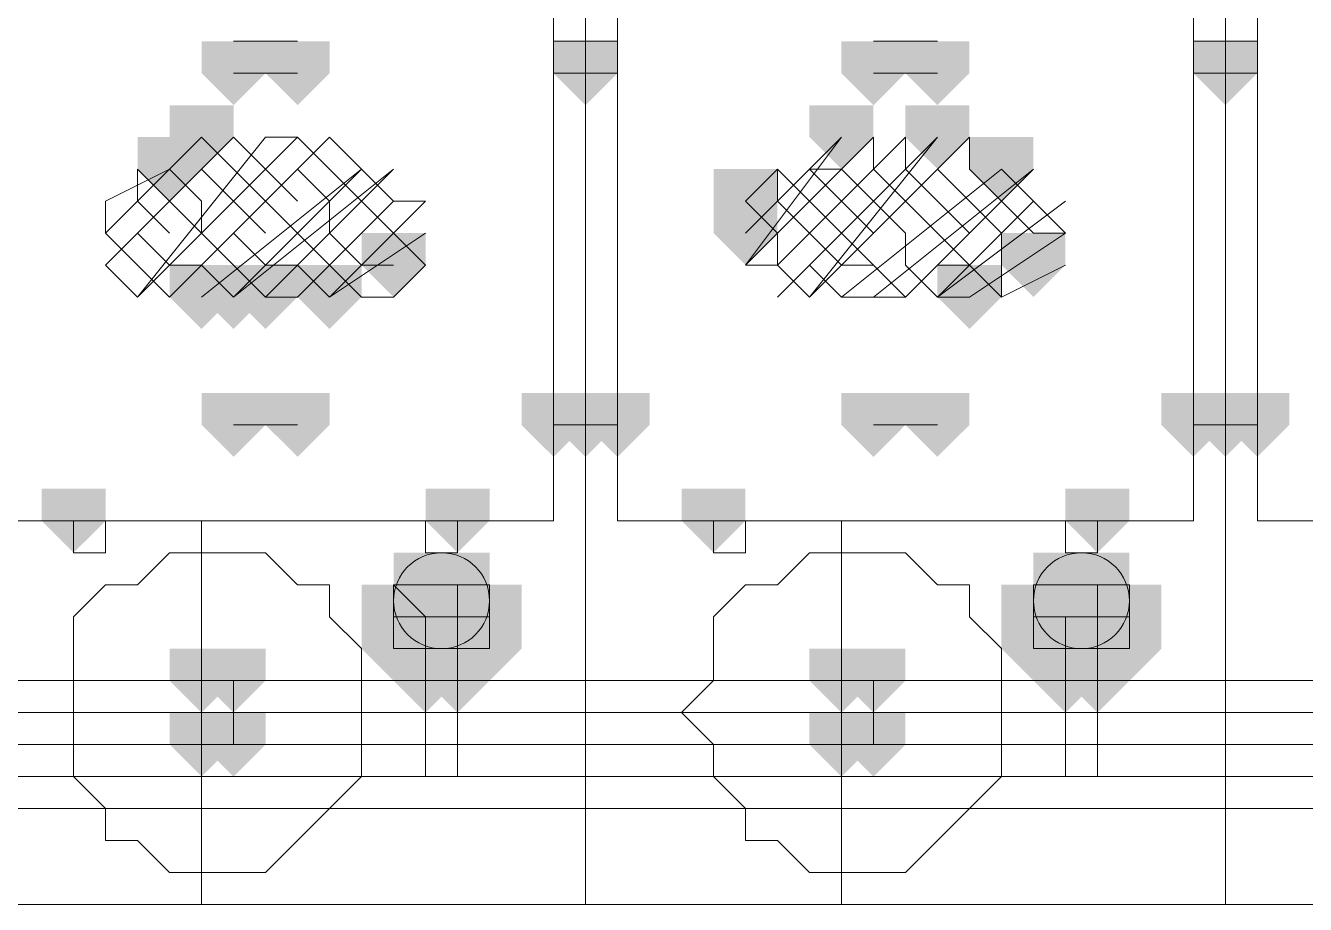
# Model space of a CAD drawing. Header units: millimetres. Extents: x 2315 to 4619, y 1334 to 1897.
# Drawn here: x 3803.623 to 3806.066, y 1525.449 to 1527.128 of the extents above; entities that cross this region are included whole.
import ezdxf

# ---------------------------------------------------------------- set-up
doc = ezdxf.new("R2010")
doc.units = ezdxf.units.MM
for name, color, linetype in [('PDF_3中心线层', 1, 'Continuous'), ('PDF_4虚线层', 2, 'Continuous'), ('PDF_5剖面线层', 2, 'Continuous'), ('PDF_剖面线层', 4, 'Continuous'), ('PDF_细实线层', 7, 'Continuous')]:
    doc.layers.add(name, color=color, linetype=linetype)

msp = doc.modelspace()

# ---------------------------------------------------------------- hatches: boundary and pattern name
at = {"layer": 'PDF_3中心线层', "transparency": 33554559}
for points in [[(3804.6916, 1527.0979), (3804.6306, 1527.0979), (3804.6306, 1527.0368), (3804.6916, 1526.9757), (3804.7527, 1527.0368), (3804.7527, 1527.0979)], [(3804.6916, 1527.0979), (3804.6306, 1527.0979), (3804.6306, 1527.0368), (3804.6916, 1526.9757), (3804.7527, 1527.0368), (3804.7527, 1527.0979)], [(3805.9133, 1527.0979), (3805.8522, 1527.0979), (3805.8522, 1527.0368), (3805.9133, 1526.9757), (3805.9743, 1527.0368), (3805.9743, 1527.0979)], [(3805.9133, 1527.0979), (3805.8522, 1527.0979), (3805.8522, 1527.0368), (3805.9133, 1526.9757), (3805.9743, 1527.0368), (3805.9743, 1527.0979)], [(3804.6916, 1526.426), (3804.6306, 1526.426), (3804.6306, 1526.3649), (3804.6916, 1526.3038), (3804.7527, 1526.3649), (3804.7527, 1526.426)], [(3804.6916, 1526.426), (3804.6306, 1526.426), (3804.6306, 1526.3649), (3804.6916, 1526.3038), (3804.7527, 1526.3649), (3804.7527, 1526.426)], [(3804.6916, 1526.426), (3804.6306, 1526.426), (3804.6306, 1526.3649), (3804.6916, 1526.3038), (3804.7527, 1526.3649), (3804.7527, 1526.426)], [(3804.6916, 1526.426), (3804.6306, 1526.426), (3804.6306, 1526.3649), (3804.6916, 1526.3038), (3804.7527, 1526.3649), (3804.7527, 1526.426)], [(3805.9133, 1526.426), (3805.8522, 1526.426), (3805.8522, 1526.3649), (3805.9133, 1526.3038), (3805.9743, 1526.3649), (3805.9743, 1526.426)], [(3805.9133, 1526.426), (3805.8522, 1526.426), (3805.8522, 1526.3649), (3805.9133, 1526.3038), (3805.9743, 1526.3649), (3805.9743, 1526.426)], [(3805.9133, 1526.426), (3805.8522, 1526.426), (3805.8522, 1526.3649), (3805.9133, 1526.3038), (3805.9743, 1526.3649), (3805.9743, 1526.426)], [(3805.9133, 1526.426), (3805.8522, 1526.426), (3805.8522, 1526.3649), (3805.9133, 1526.3038), (3805.9743, 1526.3649), (3805.9743, 1526.426)], [(3803.7143, 1526.2428), (3803.6533, 1526.2428), (3803.6533, 1526.1817), (3803.7143, 1526.1206), (3803.7754, 1526.1817), (3803.7754, 1526.2428)], [(3803.7143, 1526.2428), (3803.6533, 1526.2428), (3803.6533, 1526.1817), (3803.7143, 1526.1206), (3803.7754, 1526.1817), (3803.7754, 1526.2428)], [(3804.4473, 1526.2428), (3804.3862, 1526.2428), (3804.3862, 1526.1817), (3804.4473, 1526.1206), (3804.5084, 1526.1817), (3804.5084, 1526.2428)], [(3804.4473, 1526.2428), (3804.3862, 1526.2428), (3804.3862, 1526.1817), (3804.4473, 1526.1206), (3804.5084, 1526.1817), (3804.5084, 1526.2428)], [(3804.4473, 1526.2428), (3804.3862, 1526.2428), (3804.3862, 1526.1817), (3804.4473, 1526.1206), (3804.5084, 1526.1817), (3804.5084, 1526.2428)], [(3804.4473, 1526.2428), (3804.3862, 1526.2428), (3804.3862, 1526.1817), (3804.4473, 1526.1206), (3804.5084, 1526.1817), (3804.5084, 1526.2428)], [(3804.936, 1526.2428), (3804.8749, 1526.2428), (3804.8749, 1526.1817), (3804.936, 1526.1206), (3804.997, 1526.1817), (3804.997, 1526.2428)], [(3804.936, 1526.2428), (3804.8749, 1526.2428), (3804.8749, 1526.1817), (3804.936, 1526.1206), (3804.997, 1526.1817), (3804.997, 1526.2428)], [(3804.936, 1526.2428), (3804.8749, 1526.2428), (3804.8749, 1526.1817), (3804.936, 1526.1206), (3804.997, 1526.1817), (3804.997, 1526.2428)], [(3804.936, 1526.2428), (3804.8749, 1526.2428), (3804.8749, 1526.1817), (3804.936, 1526.1206), (3804.997, 1526.1817), (3804.997, 1526.2428)], [(3805.6689, 1526.2428), (3805.6079, 1526.2428), (3805.6079, 1526.1817), (3805.6689, 1526.1206), (3805.73, 1526.1817), (3805.73, 1526.2428)], [(3805.6689, 1526.2428), (3805.6079, 1526.2428), (3805.6079, 1526.1817), (3805.6689, 1526.1206), (3805.73, 1526.1817), (3805.73, 1526.2428)], [(3805.6689, 1526.2428), (3805.6079, 1526.2428), (3805.6079, 1526.1817), (3805.6689, 1526.1206), (3805.73, 1526.1817), (3805.73, 1526.2428)], [(3805.6689, 1526.2428), (3805.6079, 1526.2428), (3805.6079, 1526.1817), (3805.6689, 1526.1206), (3805.73, 1526.1817), (3805.73, 1526.2428)]]:
    msp.add_hatch(color=256, dxfattribs=at).paths.add_polyline_path(points)
at = {"layer": 'PDF_4虚线层', "transparency": 33554559}
for points in [[(3804.4473, 1526.0595), (3804.3862, 1526.0595), (3804.3862, 1525.9984), (3804.4473, 1525.9374), (3804.5084, 1525.9984), (3804.5084, 1526.0595)], [(3805.6689, 1526.0595), (3805.6079, 1526.0595), (3805.6079, 1525.9984), (3805.6689, 1525.9374), (3805.73, 1525.9984), (3805.73, 1526.0595)]]:
    msp.add_hatch(color=256, dxfattribs=at).paths.add_polyline_path(points)
at = {"layer": 'PDF_5剖面线层', "transparency": 33554559}
for points in [[(3803.9587, 1526.9757), (3803.8976, 1526.9757), (3803.8976, 1526.9147), (3803.9587, 1526.8536), (3804.0197, 1526.9147), (3804.0197, 1526.9757)], [(3805.1803, 1526.9757), (3805.1192, 1526.9757), (3805.1192, 1526.9147), (3805.1803, 1526.8536), (3805.2414, 1526.9147), (3805.2414, 1526.9757)], [(3805.3635, 1526.9757), (3805.3024, 1526.9757), (3805.3024, 1526.9147), (3805.3635, 1526.8536), (3805.4246, 1526.9147), (3805.4246, 1526.9757)], [(3803.8976, 1526.9147), (3803.8365, 1526.9147), (3803.8365, 1526.8536), (3803.8976, 1526.7925), (3803.9587, 1526.8536), (3803.9587, 1526.9147)], [(3805.4857, 1526.9147), (3805.4246, 1526.9147), (3805.4246, 1526.8536), (3805.4857, 1526.7925), (3805.5468, 1526.8536), (3805.5468, 1526.9147)], [(3804.997, 1526.8536), (3804.936, 1526.8536), (3804.936, 1526.7925), (3804.997, 1526.7314), (3805.0581, 1526.7925), (3805.0581, 1526.8536)], [(3804.997, 1526.7925), (3804.936, 1526.7925), (3804.936, 1526.7314), (3804.997, 1526.6703), (3805.0581, 1526.7314), (3805.0581, 1526.7925)], [(3804.3251, 1526.7314), (3804.2641, 1526.7314), (3804.2641, 1526.6703), (3804.3251, 1526.6092), (3804.3862, 1526.6703), (3804.3862, 1526.7314)], [(3805.5468, 1526.7314), (3805.4857, 1526.7314), (3805.4857, 1526.6703), (3805.5468, 1526.6092), (3805.6079, 1526.6703), (3805.6079, 1526.7314)], [(3803.9587, 1526.6703), (3803.8976, 1526.6703), (3803.8976, 1526.6092), (3803.9587, 1526.5482), (3804.0197, 1526.6092), (3804.0197, 1526.6703)], [(3804.0197, 1526.6703), (3803.9587, 1526.6703), (3803.9587, 1526.6092), (3804.0197, 1526.5482), (3804.0808, 1526.6092), (3804.0808, 1526.6703)], [(3804.0808, 1526.6703), (3804.0197, 1526.6703), (3804.0197, 1526.6092), (3804.0808, 1526.5482), (3804.1419, 1526.6092), (3804.1419, 1526.6703)], [(3804.203, 1526.6703), (3804.1419, 1526.6703), (3804.1419, 1526.6092), (3804.203, 1526.5482), (3804.2641, 1526.6092), (3804.2641, 1526.6703)], [(3805.4246, 1526.6703), (3805.3635, 1526.6703), (3805.3635, 1526.6092), (3805.4246, 1526.5482), (3805.4857, 1526.6092), (3805.4857, 1526.6703)]]:
    msp.add_hatch(color=256, dxfattribs=at).paths.add_polyline_path(points)
at = {"layer": 'PDF_细实线层', "transparency": 33554559}
for points in [[(3804.0197, 1527.0979), (3803.9587, 1527.0979), (3803.9587, 1527.0368), (3804.0197, 1526.9757), (3804.0808, 1527.0368), (3804.0808, 1527.0979)], [(3804.1419, 1527.0979), (3804.0808, 1527.0979), (3804.0808, 1527.0368), (3804.1419, 1526.9757), (3804.203, 1527.0368), (3804.203, 1527.0979)], [(3804.6916, 1527.0979), (3804.6306, 1527.0979), (3804.6306, 1527.0368), (3804.6916, 1526.9757), (3804.7527, 1527.0368), (3804.7527, 1527.0979)], [(3805.2414, 1527.0979), (3805.1803, 1527.0979), (3805.1803, 1527.0368), (3805.2414, 1526.9757), (3805.3024, 1527.0368), (3805.3024, 1527.0979)], [(3805.3635, 1527.0979), (3805.3024, 1527.0979), (3805.3024, 1527.0368), (3805.3635, 1526.9757), (3805.4246, 1527.0368), (3805.4246, 1527.0979)], [(3805.9133, 1527.0979), (3805.8522, 1527.0979), (3805.8522, 1527.0368), (3805.9133, 1526.9757), (3805.9743, 1527.0368), (3805.9743, 1527.0979)], [(3804.0197, 1526.426), (3803.9587, 1526.426), (3803.9587, 1526.3649), (3804.0197, 1526.3038), (3804.0808, 1526.3649), (3804.0808, 1526.426)], [(3804.1419, 1526.426), (3804.0808, 1526.426), (3804.0808, 1526.3649), (3804.1419, 1526.3038), (3804.203, 1526.3649), (3804.203, 1526.426)], [(3804.6306, 1526.426), (3804.5695, 1526.426), (3804.5695, 1526.3649), (3804.6306, 1526.3038), (3804.6916, 1526.3649), (3804.6916, 1526.426)], [(3804.6306, 1526.426), (3804.5695, 1526.426), (3804.5695, 1526.3649), (3804.6306, 1526.3038), (3804.6916, 1526.3649), (3804.6916, 1526.426)], [(3804.6916, 1526.426), (3804.6306, 1526.426), (3804.6306, 1526.3649), (3804.6916, 1526.3038), (3804.7527, 1526.3649), (3804.7527, 1526.426)], [(3804.7527, 1526.426), (3804.6916, 1526.426), (3804.6916, 1526.3649), (3804.7527, 1526.3038), (3804.8138, 1526.3649), (3804.8138, 1526.426)], [(3804.7527, 1526.426), (3804.6916, 1526.426), (3804.6916, 1526.3649), (3804.7527, 1526.3038), (3804.8138, 1526.3649), (3804.8138, 1526.426)], [(3805.2414, 1526.426), (3805.1803, 1526.426), (3805.1803, 1526.3649), (3805.2414, 1526.3038), (3805.3024, 1526.3649), (3805.3024, 1526.426)], [(3805.3635, 1526.426), (3805.3024, 1526.426), (3805.3024, 1526.3649), (3805.3635, 1526.3038), (3805.4246, 1526.3649), (3805.4246, 1526.426)], [(3805.8522, 1526.426), (3805.7911, 1526.426), (3805.7911, 1526.3649), (3805.8522, 1526.3038), (3805.9133, 1526.3649), (3805.9133, 1526.426)], [(3805.8522, 1526.426), (3805.7911, 1526.426), (3805.7911, 1526.3649), (3805.8522, 1526.3038), (3805.9133, 1526.3649), (3805.9133, 1526.426)], [(3805.9133, 1526.426), (3805.8522, 1526.426), (3805.8522, 1526.3649), (3805.9133, 1526.3038), (3805.9743, 1526.3649), (3805.9743, 1526.426)], [(3805.9743, 1526.426), (3805.9133, 1526.426), (3805.9133, 1526.3649), (3805.9743, 1526.3038), (3806.0354, 1526.3649), (3806.0354, 1526.426)], [(3805.9743, 1526.426), (3805.9133, 1526.426), (3805.9133, 1526.3649), (3805.9743, 1526.3038), (3806.0354, 1526.3649), (3806.0354, 1526.426)], [(3803.7143, 1526.2428), (3803.6533, 1526.2428), (3803.6533, 1526.1817), (3803.7143, 1526.1206), (3803.7754, 1526.1817), (3803.7754, 1526.2428)], [(3804.4473, 1526.2428), (3804.3862, 1526.2428), (3804.3862, 1526.1817), (3804.4473, 1526.1206), (3804.5084, 1526.1817), (3804.5084, 1526.2428)], [(3804.936, 1526.2428), (3804.8749, 1526.2428), (3804.8749, 1526.1817), (3804.936, 1526.1206), (3804.997, 1526.1817), (3804.997, 1526.2428)], [(3805.6689, 1526.2428), (3805.6079, 1526.2428), (3805.6079, 1526.1817), (3805.6689, 1526.1206), (3805.73, 1526.1817), (3805.73, 1526.2428)], [(3804.3862, 1526.1206), (3804.3251, 1526.1206), (3804.3251, 1526.0595), (3804.3862, 1525.9984), (3804.4473, 1526.0595), (3804.4473, 1526.1206)], [(3804.4473, 1526.1206), (3804.3862, 1526.1206), (3804.3862, 1526.0595), (3804.4473, 1525.9984), (3804.5084, 1526.0595), (3804.5084, 1526.1206)], [(3804.4473, 1526.1206), (3804.3862, 1526.1206), (3804.3862, 1526.0595), (3804.4473, 1525.9984), (3804.5084, 1526.0595), (3804.5084, 1526.1206)], [(3804.4473, 1526.1206), (3804.3862, 1526.1206), (3804.3862, 1526.0595), (3804.4473, 1525.9984), (3804.5084, 1526.0595), (3804.5084, 1526.1206)], [(3804.4473, 1526.1206), (3804.3862, 1526.1206), (3804.3862, 1526.0595), (3804.4473, 1525.9984), (3804.5084, 1526.0595), (3804.5084, 1526.1206)], [(3805.6079, 1526.1206), (3805.5468, 1526.1206), (3805.5468, 1526.0595), (3805.6079, 1525.9984), (3805.6689, 1526.0595), (3805.6689, 1526.1206)], [(3805.6689, 1526.1206), (3805.6079, 1526.1206), (3805.6079, 1526.0595), (3805.6689, 1525.9984), (3805.73, 1526.0595), (3805.73, 1526.1206)], [(3805.6689, 1526.1206), (3805.6079, 1526.1206), (3805.6079, 1526.0595), (3805.6689, 1525.9984), (3805.73, 1526.0595), (3805.73, 1526.1206)], [(3805.6689, 1526.1206), (3805.6079, 1526.1206), (3805.6079, 1526.0595), (3805.6689, 1525.9984), (3805.73, 1526.0595), (3805.73, 1526.1206)], [(3805.6689, 1526.1206), (3805.6079, 1526.1206), (3805.6079, 1526.0595), (3805.6689, 1525.9984), (3805.73, 1526.0595), (3805.73, 1526.1206)], [(3804.3251, 1526.0595), (3804.2641, 1526.0595), (3804.2641, 1525.9984), (3804.3251, 1525.9374), (3804.3862, 1525.9984), (3804.3862, 1526.0595)], [(3804.3251, 1526.0595), (3804.2641, 1526.0595), (3804.2641, 1525.9984), (3804.3251, 1525.9374), (3804.3862, 1525.9984), (3804.3862, 1526.0595)], [(3804.3251, 1526.0595), (3804.2641, 1526.0595), (3804.2641, 1525.9984), (3804.3251, 1525.9374), (3804.3862, 1525.9984), (3804.3862, 1526.0595)], [(3804.3862, 1526.0595), (3804.3251, 1526.0595), (3804.3251, 1525.9984), (3804.3862, 1525.9374), (3804.4473, 1525.9984), (3804.4473, 1526.0595)], [(3804.3862, 1526.0595), (3804.3251, 1526.0595), (3804.3251, 1525.9984), (3804.3862, 1525.9374), (3804.4473, 1525.9984), (3804.4473, 1526.0595)], [(3804.4473, 1526.0595), (3804.3862, 1526.0595), (3804.3862, 1525.9984), (3804.4473, 1525.9374), (3804.5084, 1525.9984), (3804.5084, 1526.0595)], [(3804.4473, 1526.0595), (3804.3862, 1526.0595), (3804.3862, 1525.9984), (3804.4473, 1525.9374), (3804.5084, 1525.9984), (3804.5084, 1526.0595)], [(3804.4473, 1526.0595), (3804.3862, 1526.0595), (3804.3862, 1525.9984), (3804.4473, 1525.9374), (3804.5084, 1525.9984), (3804.5084, 1526.0595)], [(3804.4473, 1526.0595), (3804.3862, 1526.0595), (3804.3862, 1525.9984), (3804.4473, 1525.9374), (3804.5084, 1525.9984), (3804.5084, 1526.0595)], [(3804.5084, 1526.0595), (3804.4473, 1526.0595), (3804.4473, 1525.9984), (3804.5084, 1525.9374), (3804.5695, 1525.9984), (3804.5695, 1526.0595)], [(3804.5084, 1526.0595), (3804.4473, 1526.0595), (3804.4473, 1525.9984), (3804.5084, 1525.9374), (3804.5695, 1525.9984), (3804.5695, 1526.0595)], [(3804.5084, 1526.0595), (3804.4473, 1526.0595), (3804.4473, 1525.9984), (3804.5084, 1525.9374), (3804.5695, 1525.9984), (3804.5695, 1526.0595)], [(3804.5084, 1526.0595), (3804.4473, 1526.0595), (3804.4473, 1525.9984), (3804.5084, 1525.9374), (3804.5695, 1525.9984), (3804.5695, 1526.0595)], [(3804.5084, 1526.0595), (3804.4473, 1526.0595), (3804.4473, 1525.9984), (3804.5084, 1525.9374), (3804.5695, 1525.9984), (3804.5695, 1526.0595)], [(3805.5468, 1526.0595), (3805.4857, 1526.0595), (3805.4857, 1525.9984), (3805.5468, 1525.9374), (3805.6079, 1525.9984), (3805.6079, 1526.0595)], [(3805.5468, 1526.0595), (3805.4857, 1526.0595), (3805.4857, 1525.9984), (3805.5468, 1525.9374), (3805.6079, 1525.9984), (3805.6079, 1526.0595)], [(3805.5468, 1526.0595), (3805.4857, 1526.0595), (3805.4857, 1525.9984), (3805.5468, 1525.9374), (3805.6079, 1525.9984), (3805.6079, 1526.0595)], [(3805.5468, 1526.0595), (3805.4857, 1526.0595), (3805.4857, 1525.9984), (3805.5468, 1525.9374), (3805.6079, 1525.9984), (3805.6079, 1526.0595)], [(3805.5468, 1526.0595), (3805.4857, 1526.0595), (3805.4857, 1525.9984), (3805.5468, 1525.9374), (3805.6079, 1525.9984), (3805.6079, 1526.0595)], [(3805.6079, 1526.0595), (3805.5468, 1526.0595), (3805.5468, 1525.9984), (3805.6079, 1525.9374), (3805.6689, 1525.9984), (3805.6689, 1526.0595)], [(3805.6689, 1526.0595), (3805.6079, 1526.0595), (3805.6079, 1525.9984), (3805.6689, 1525.9374), (3805.73, 1525.9984), (3805.73, 1526.0595)], [(3805.6689, 1526.0595), (3805.6079, 1526.0595), (3805.6079, 1525.9984), (3805.6689, 1525.9374), (3805.73, 1525.9984), (3805.73, 1526.0595)], [(3805.6689, 1526.0595), (3805.6079, 1526.0595), (3805.6079, 1525.9984), (3805.6689, 1525.9374), (3805.73, 1525.9984), (3805.73, 1526.0595)], [(3805.6689, 1526.0595), (3805.6079, 1526.0595), (3805.6079, 1525.9984), (3805.6689, 1525.9374), (3805.73, 1525.9984), (3805.73, 1526.0595)], [(3805.73, 1526.0595), (3805.6689, 1526.0595), (3805.6689, 1525.9984), (3805.73, 1525.9374), (3805.7911, 1525.9984), (3805.7911, 1526.0595)], [(3805.73, 1526.0595), (3805.6689, 1526.0595), (3805.6689, 1525.9984), (3805.73, 1525.9374), (3805.7911, 1525.9984), (3805.7911, 1526.0595)], [(3805.73, 1526.0595), (3805.6689, 1526.0595), (3805.6689, 1525.9984), (3805.73, 1525.9374), (3805.7911, 1525.9984), (3805.7911, 1526.0595)], [(3805.73, 1526.0595), (3805.6689, 1526.0595), (3805.6689, 1525.9984), (3805.73, 1525.9374), (3805.7911, 1525.9984), (3805.7911, 1526.0595)], [(3805.73, 1526.0595), (3805.6689, 1526.0595), (3805.6689, 1525.9984), (3805.73, 1525.9374), (3805.7911, 1525.9984), (3805.7911, 1526.0595)], [(3804.3251, 1525.9984), (3804.2641, 1525.9984), (3804.2641, 1525.9374), (3804.3251, 1525.8763), (3804.3862, 1525.9374), (3804.3862, 1525.9984)], [(3804.3251, 1525.9984), (3804.2641, 1525.9984), (3804.2641, 1525.9374), (3804.3251, 1525.8763), (3804.3862, 1525.9374), (3804.3862, 1525.9984)], [(3804.3251, 1525.9984), (3804.2641, 1525.9984), (3804.2641, 1525.9374), (3804.3251, 1525.8763), (3804.3862, 1525.9374), (3804.3862, 1525.9984)], [(3804.3251, 1525.9984), (3804.2641, 1525.9984), (3804.2641, 1525.9374), (3804.3251, 1525.8763), (3804.3862, 1525.9374), (3804.3862, 1525.9984)], [(3804.3862, 1525.9984), (3804.3251, 1525.9984), (3804.3251, 1525.9374), (3804.3862, 1525.8763), (3804.4473, 1525.9374), (3804.4473, 1525.9984)], [(3804.3862, 1525.9984), (3804.3251, 1525.9984), (3804.3251, 1525.9374), (3804.3862, 1525.8763), (3804.4473, 1525.9374), (3804.4473, 1525.9984)], [(3804.4473, 1525.9984), (3804.3862, 1525.9984), (3804.3862, 1525.9374), (3804.4473, 1525.8763), (3804.5084, 1525.9374), (3804.5084, 1525.9984)], [(3804.4473, 1525.9984), (3804.3862, 1525.9984), (3804.3862, 1525.9374), (3804.4473, 1525.8763), (3804.5084, 1525.9374), (3804.5084, 1525.9984)], [(3804.4473, 1525.9984), (3804.3862, 1525.9984), (3804.3862, 1525.9374), (3804.4473, 1525.8763), (3804.5084, 1525.9374), (3804.5084, 1525.9984)], [(3804.5084, 1525.9984), (3804.4473, 1525.9984), (3804.4473, 1525.9374), (3804.5084, 1525.8763), (3804.5695, 1525.9374), (3804.5695, 1525.9984)], [(3804.5084, 1525.9984), (3804.4473, 1525.9984), (3804.4473, 1525.9374), (3804.5084, 1525.8763), (3804.5695, 1525.9374), (3804.5695, 1525.9984)], [(3804.5084, 1525.9984), (3804.4473, 1525.9984), (3804.4473, 1525.9374), (3804.5084, 1525.8763), (3804.5695, 1525.9374), (3804.5695, 1525.9984)], [(3804.5084, 1525.9984), (3804.4473, 1525.9984), (3804.4473, 1525.9374), (3804.5084, 1525.8763), (3804.5695, 1525.9374), (3804.5695, 1525.9984)], [(3804.5084, 1525.9984), (3804.4473, 1525.9984), (3804.4473, 1525.9374), (3804.5084, 1525.8763), (3804.5695, 1525.9374), (3804.5695, 1525.9984)], [(3804.5084, 1525.9984), (3804.4473, 1525.9984), (3804.4473, 1525.9374), (3804.5084, 1525.8763), (3804.5695, 1525.9374), (3804.5695, 1525.9984)], [(3804.5084, 1525.9984), (3804.4473, 1525.9984), (3804.4473, 1525.9374), (3804.5084, 1525.8763), (3804.5695, 1525.9374), (3804.5695, 1525.9984)], [(3805.5468, 1525.9984), (3805.4857, 1525.9984), (3805.4857, 1525.9374), (3805.5468, 1525.8763), (3805.6079, 1525.9374), (3805.6079, 1525.9984)], [(3805.5468, 1525.9984), (3805.4857, 1525.9984), (3805.4857, 1525.9374), (3805.5468, 1525.8763), (3805.6079, 1525.9374), (3805.6079, 1525.9984)], [(3805.5468, 1525.9984), (3805.4857, 1525.9984), (3805.4857, 1525.9374), (3805.5468, 1525.8763), (3805.6079, 1525.9374), (3805.6079, 1525.9984)], [(3805.5468, 1525.9984), (3805.4857, 1525.9984), (3805.4857, 1525.9374), (3805.5468, 1525.8763), (3805.6079, 1525.9374), (3805.6079, 1525.9984)], [(3805.5468, 1525.9984), (3805.4857, 1525.9984), (3805.4857, 1525.9374), (3805.5468, 1525.8763), (3805.6079, 1525.9374), (3805.6079, 1525.9984)], [(3805.5468, 1525.9984), (3805.4857, 1525.9984), (3805.4857, 1525.9374), (3805.5468, 1525.8763), (3805.6079, 1525.9374), (3805.6079, 1525.9984)], [(3805.5468, 1525.9984), (3805.4857, 1525.9984), (3805.4857, 1525.9374), (3805.5468, 1525.8763), (3805.6079, 1525.9374), (3805.6079, 1525.9984)], [(3805.6079, 1525.9984), (3805.5468, 1525.9984), (3805.5468, 1525.9374), (3805.6079, 1525.8763), (3805.6689, 1525.9374), (3805.6689, 1525.9984)], [(3805.6689, 1525.9984), (3805.6079, 1525.9984), (3805.6079, 1525.9374), (3805.6689, 1525.8763), (3805.73, 1525.9374), (3805.73, 1525.9984)], [(3805.6689, 1525.9984), (3805.6079, 1525.9984), (3805.6079, 1525.9374), (3805.6689, 1525.8763), (3805.73, 1525.9374), (3805.73, 1525.9984)], [(3805.6689, 1525.9984), (3805.6079, 1525.9984), (3805.6079, 1525.9374), (3805.6689, 1525.8763), (3805.73, 1525.9374), (3805.73, 1525.9984)], [(3805.73, 1525.9984), (3805.6689, 1525.9984), (3805.6689, 1525.9374), (3805.73, 1525.8763), (3805.7911, 1525.9374), (3805.7911, 1525.9984)], [(3805.73, 1525.9984), (3805.6689, 1525.9984), (3805.6689, 1525.9374), (3805.73, 1525.8763), (3805.7911, 1525.9374), (3805.7911, 1525.9984)], [(3805.73, 1525.9984), (3805.6689, 1525.9984), (3805.6689, 1525.9374), (3805.73, 1525.8763), (3805.7911, 1525.9374), (3805.7911, 1525.9984)], [(3805.73, 1525.9984), (3805.6689, 1525.9984), (3805.6689, 1525.9374), (3805.73, 1525.8763), (3805.7911, 1525.9374), (3805.7911, 1525.9984)], [(3805.73, 1525.9984), (3805.6689, 1525.9984), (3805.6689, 1525.9374), (3805.73, 1525.8763), (3805.7911, 1525.9374), (3805.7911, 1525.9984)], [(3805.73, 1525.9984), (3805.6689, 1525.9984), (3805.6689, 1525.9374), (3805.73, 1525.8763), (3805.7911, 1525.9374), (3805.7911, 1525.9984)], [(3805.73, 1525.9984), (3805.6689, 1525.9984), (3805.6689, 1525.9374), (3805.73, 1525.8763), (3805.7911, 1525.9374), (3805.7911, 1525.9984)], [(3803.9587, 1525.9374), (3803.8976, 1525.9374), (3803.8976, 1525.8763), (3803.9587, 1525.8152), (3804.0197, 1525.8763), (3804.0197, 1525.9374)], [(3804.0197, 1525.9374), (3803.9587, 1525.9374), (3803.9587, 1525.8763), (3804.0197, 1525.8152), (3804.0808, 1525.8763), (3804.0808, 1525.9374)], [(3804.3862, 1525.9374), (3804.3251, 1525.9374), (3804.3251, 1525.8763), (3804.3862, 1525.8152), (3804.4473, 1525.8763), (3804.4473, 1525.9374)], [(3804.4473, 1525.9374), (3804.3862, 1525.9374), (3804.3862, 1525.8763), (3804.4473, 1525.8152), (3804.5084, 1525.8763), (3804.5084, 1525.9374)], [(3804.4473, 1525.9374), (3804.3862, 1525.9374), (3804.3862, 1525.8763), (3804.4473, 1525.8152), (3804.5084, 1525.8763), (3804.5084, 1525.9374)], [(3804.4473, 1525.9374), (3804.3862, 1525.9374), (3804.3862, 1525.8763), (3804.4473, 1525.8152), (3804.5084, 1525.8763), (3804.5084, 1525.9374)], [(3805.1803, 1525.9374), (3805.1192, 1525.9374), (3805.1192, 1525.8763), (3805.1803, 1525.8152), (3805.2414, 1525.8763), (3805.2414, 1525.9374)], [(3805.2414, 1525.9374), (3805.1803, 1525.9374), (3805.1803, 1525.8763), (3805.2414, 1525.8152), (3805.3024, 1525.8763), (3805.3024, 1525.9374)], [(3805.6079, 1525.9374), (3805.5468, 1525.9374), (3805.5468, 1525.8763), (3805.6079, 1525.8152), (3805.6689, 1525.8763), (3805.6689, 1525.9374)], [(3805.6689, 1525.9374), (3805.6079, 1525.9374), (3805.6079, 1525.8763), (3805.6689, 1525.8152), (3805.73, 1525.8763), (3805.73, 1525.9374)], [(3805.6689, 1525.9374), (3805.6079, 1525.9374), (3805.6079, 1525.8763), (3805.6689, 1525.8152), (3805.73, 1525.8763), (3805.73, 1525.9374)], [(3805.6689, 1525.9374), (3805.6079, 1525.9374), (3805.6079, 1525.8763), (3805.6689, 1525.8152), (3805.73, 1525.8763), (3805.73, 1525.9374)], [(3803.9587, 1525.8152), (3803.8976, 1525.8152), (3803.8976, 1525.7541), (3803.9587, 1525.693), (3804.0197, 1525.7541), (3804.0197, 1525.8152)], [(3804.0197, 1525.8152), (3803.9587, 1525.8152), (3803.9587, 1525.7541), (3804.0197, 1525.693), (3804.0808, 1525.7541), (3804.0808, 1525.8152)], [(3805.1803, 1525.8152), (3805.1192, 1525.8152), (3805.1192, 1525.7541), (3805.1803, 1525.693), (3805.2414, 1525.7541), (3805.2414, 1525.8152)], [(3805.2414, 1525.8152), (3805.1803, 1525.8152), (3805.1803, 1525.7541), (3805.2414, 1525.693), (3805.3024, 1525.7541), (3805.3024, 1525.8152)]]:
    msp.add_hatch(color=256, dxfattribs=at).paths.add_polyline_path(points)

# ---------------------------------------------------------------- linework, layer by layer
at = {"layer": 'PDF_3中心线层', "lineweight": 18}
for points in [[(3804.6916, 1527.0979), (3804.6916, 1527.0368)], [(3805.9133, 1527.0979), (3805.9133, 1527.0368)], [(3803.7143, 1526.1817), (3803.7754, 1526.1817)], [(3804.4473, 1526.0595), (3804.3862, 1526.0595), (3804.3251, 1526.0595), (3804.3251, 1525.9984), (3804.3251, 1525.9374), (3804.3862, 1525.9374), (3804.3862, 1525.8763), (3804.4473, 1525.8763), (3804.4473, 1525.9374), (3804.5084, 1525.9374), (3804.5084, 1525.9984), (3804.5084, 1526.0595)], [(3805.6689, 1526.0595), (3805.6079, 1526.0595), (3805.5468, 1526.0595), (3805.5468, 1525.9984), (3805.5468, 1525.9374), (3805.6079, 1525.9374), (3805.6079, 1525.8763), (3805.6689, 1525.8763), (3805.6689, 1525.9374), (3805.73, 1525.9374), (3805.73, 1525.9984), (3805.73, 1526.0595)], [(3803.9587, 1525.8763), (3804.0197, 1525.8763), (3804.0197, 1525.7541), (3803.9587, 1525.7541)], [(3805.1803, 1525.8763), (3805.2414, 1525.8763), (3805.2414, 1525.7541), (3805.1803, 1525.7541)]]:
    msp.add_lwpolyline(points, close=True, dxfattribs=at)
for points in [[(3803.9587, 1526.1817), (3803.9587, 1525.4487)], [(3805.1803, 1526.1817), (3805.1803, 1525.4487)], [(3804.4473, 1526.0595), (3804.4473, 1525.693)], [(3805.6689, 1526.0595), (3805.6689, 1525.693)], [(3804.5084, 1525.9984), (3804.3251, 1525.9984)], [(3805.73, 1525.9984), (3805.5468, 1525.9984)], [(3804.4473, 1525.9374), (3804.3862, 1525.9374)], [(3805.6689, 1525.9374), (3805.6079, 1525.9374)], [(3802.9203, 1525.693), (3810.983, 1525.693), (3811.0441, 1525.693), (3811.1052, 1525.693), (3811.1052, 1525.7541), (3811.1052, 1525.8152)], [(3803.6533, 1525.8152), (3804.3251, 1525.8152)]]:
    msp.add_lwpolyline(points, dxfattribs=at)
at = {"layer": 'PDF_4虚线层', "lineweight": 18}
for points in [[(3804.6916, 1528.4417), (3804.6916, 1525.4487)], [(3805.9133, 1528.4417), (3805.9133, 1525.4487)], [(3802.1873, 1525.8763), (3810.8608, 1525.8763)], [(3802.1873, 1525.8152), (3810.8608, 1525.8152)]]:
    msp.add_lwpolyline(points, dxfattribs=at)
for points in [[(3803.9587, 1526.1206), (3803.8976, 1526.1206), (3803.8365, 1526.0595), (3803.7754, 1526.0595), (3803.7143, 1525.9984), (3803.7143, 1525.9374), (3803.7143, 1525.8763), (3803.7143, 1525.8152), (3803.7143, 1525.7541), (3803.7143, 1525.693), (3803.7754, 1525.6319), (3803.7754, 1525.5709), (3803.8365, 1525.5709), (3803.8976, 1525.5098), (3803.9587, 1525.5098), (3804.0197, 1525.5098), (3804.0808, 1525.5098), (3804.1419, 1525.5709), (3804.203, 1525.6319), (3804.2641, 1525.693), (3804.2641, 1525.7541), (3804.2641, 1525.8152), (3804.2641, 1525.8763), (3804.2641, 1525.9374), (3804.203, 1525.9984), (3804.203, 1526.0595), (3804.1419, 1526.0595), (3804.0808, 1526.1206), (3804.0197, 1526.1206)], [(3805.1803, 1526.1206), (3805.1192, 1526.1206), (3805.0581, 1526.0595), (3804.997, 1526.0595), (3804.936, 1525.9984), (3804.936, 1525.9374), (3804.936, 1525.8763), (3804.8749, 1525.8152), (3804.936, 1525.7541), (3804.936, 1525.693), (3804.997, 1525.6319), (3804.997, 1525.5709), (3805.0581, 1525.5709), (3805.1192, 1525.5098), (3805.1803, 1525.5098), (3805.2414, 1525.5098), (3805.3024, 1525.5098), (3805.3635, 1525.5709), (3805.4246, 1525.6319), (3805.4857, 1525.693), (3805.4857, 1525.7541), (3805.4857, 1525.8152), (3805.4857, 1525.8763), (3805.4857, 1525.9374), (3805.4246, 1525.9984), (3805.4246, 1526.0595), (3805.3635, 1526.0595), (3805.3024, 1526.1206), (3805.2414, 1526.1206)]]:
    msp.add_lwpolyline(points, close=True, dxfattribs=at)
at = {"layer": 'PDF_5剖面线层', "lineweight": 13}
for points in [[(3804.1419, 1526.7314), (3804.0808, 1526.7925), (3804.0197, 1526.8536), (3803.9587, 1526.9147), (3803.7754, 1526.7314), (3803.7754, 1526.7925), (3803.8976, 1526.8536), (3803.9587, 1526.7925), (3803.9587, 1526.7314)], [(3803.7754, 1526.6703), (3804.0197, 1526.9147), (3803.7754, 1526.6703)], [(3803.8976, 1526.6092), (3804.203, 1526.9147), (3803.8976, 1526.6092)], [(3804.1419, 1526.7925), (3804.0808, 1526.8536), (3804.0197, 1526.9147)], [(3804.0808, 1526.7925), (3804.1419, 1526.7314), (3804.203, 1526.6703), (3804.2641, 1526.6092), (3804.3251, 1526.6092), (3804.3862, 1526.6703), (3804.3251, 1526.7314), (3804.2641, 1526.7925), (3804.203, 1526.8536), (3804.1419, 1526.9147)], [(3804.203, 1526.9147), (3804.2641, 1526.8536), (3804.3251, 1526.7925), (3804.3862, 1526.7925), (3804.203, 1526.6092), (3804.3862, 1526.7314)], [(3804.997, 1526.7314), (3805.1803, 1526.9147), (3804.997, 1526.6703), (3805.2414, 1526.9147), (3805.2414, 1526.8536), (3805.3024, 1526.7925), (3805.3635, 1526.7314), (3805.4246, 1526.6703)], [(3805.4246, 1526.7314), (3805.3635, 1526.7925), (3805.3024, 1526.8536), (3805.3024, 1526.9147), (3805.0581, 1526.6703), (3805.0581, 1526.7314), (3804.997, 1526.7925), (3805.0581, 1526.8536), (3805.0581, 1526.7925), (3805.1192, 1526.7314), (3805.1803, 1526.6703), (3805.2414, 1526.6703), (3805.3024, 1526.6092)], [(3805.0581, 1526.6092), (3805.3635, 1526.9147), (3805.1192, 1526.6092), (3805.4246, 1526.9147), (3805.4246, 1526.8536), (3805.4857, 1526.7925), (3805.5468, 1526.7314), (3805.6079, 1526.7314), (3805.5468, 1526.7925)], [(3803.9587, 1526.6092), (3804.2641, 1526.8536), (3804.0197, 1526.6092), (3804.3251, 1526.8536), (3804.0808, 1526.6092), (3804.0197, 1526.6703), (3803.9587, 1526.7314), (3803.8976, 1526.7925), (3803.8365, 1526.8536), (3803.8365, 1526.7925), (3803.8976, 1526.7314)], [(3804.0808, 1526.7314), (3804.0197, 1526.7925), (3803.9587, 1526.8536)], [(3804.3251, 1526.6703), (3804.2641, 1526.6703), (3804.203, 1526.7314), (3804.203, 1526.7925), (3804.1419, 1526.8536)], [(3805.2414, 1526.6703), (3805.1803, 1526.7314), (3805.1192, 1526.7925), (3805.0581, 1526.8536)], [(3805.1192, 1526.6703), (3805.1803, 1526.6092), (3805.2414, 1526.6092), (3805.5468, 1526.8536), (3805.3024, 1526.6092), (3805.2414, 1526.6092)], [(3805.2414, 1526.7314), (3805.1803, 1526.7925), (3805.1192, 1526.8536), (3805.1803, 1526.8536), (3805.2414, 1526.7925), (3805.3024, 1526.7314), (3805.3024, 1526.6703), (3805.3635, 1526.6092), (3805.4246, 1526.6092), (3805.6079, 1526.7314)], [(3805.1803, 1526.6092), (3805.4857, 1526.8536), (3805.1803, 1526.6092)], [(3805.4857, 1526.8536), (3805.5468, 1526.7925), (3805.3635, 1526.6092), (3805.6079, 1526.7925)], [(3805.4857, 1526.6092), (3805.4857, 1526.6703), (3805.4857, 1526.7314), (3805.4246, 1526.7925), (3805.3635, 1526.8536)], [(3804.0808, 1526.6092), (3804.1419, 1526.6092), (3804.3251, 1526.7925)], [(3804.3251, 1526.7314), (3804.2641, 1526.7925)], [(3803.8976, 1526.6092), (3803.8365, 1526.6703), (3803.7754, 1526.7314)], [(3804.0197, 1526.6092), (3803.9587, 1526.6703), (3803.8976, 1526.6703), (3803.8365, 1526.7314)], [(3804.203, 1526.6092), (3804.1419, 1526.6703), (3804.0808, 1526.6703), (3804.0197, 1526.7314)], [(3803.8365, 1526.6092), (3803.7754, 1526.6703)], [(3804.997, 1526.6703), (3805.0581, 1526.6703), (3805.1192, 1526.6092)], [(3805.3635, 1526.6703), (3805.4246, 1526.6703), (3805.4857, 1526.6092), (3805.6079, 1526.6703)]]:
    msp.add_lwpolyline(points, dxfattribs=at)
msp.add_lwpolyline([(3804.0808, 1526.9147), (3803.8365, 1526.6092), (3804.1419, 1526.9147)], close=True, dxfattribs=at)
at = {"layer": 'PDF_剖面线层', "lineweight": 0}
for points in [[(3804.4473, 1526.0595), (3804.4473, 1526.0595)], [(3805.6689, 1526.0595), (3805.6689, 1526.0595)], [(3804.3251, 1525.9984), (3804.3251, 1525.9984)], [(3804.5084, 1525.9984), (3804.5084, 1525.9984)], [(3805.5468, 1525.9984), (3805.5468, 1525.9984)], [(3805.73, 1525.9984), (3805.73, 1525.9984)], [(3804.3251, 1525.9374), (3804.3251, 1525.9374)], [(3804.5084, 1525.9374), (3804.5084, 1525.9374)], [(3805.5468, 1525.9374), (3805.5468, 1525.9374)], [(3805.73, 1525.9374), (3805.73, 1525.9374)], [(3804.4473, 1525.8763), (3804.4473, 1525.8763)], [(3805.6689, 1525.8763), (3805.6689, 1525.8763)]]:
    msp.add_lwpolyline(points, dxfattribs=at)
at = {"layer": 'PDF_细实线层', "lineweight": 18}
for points in [[(3810.8608, 1525.6319), (3810.8608, 1525.4487), (3802.1873, 1525.4487), (3802.1873, 1528.4417), (3810.8608, 1528.4417), (3810.8608, 1525.693)], [(3804.0197, 1527.0979), (3804.1419, 1527.0979)], [(3805.2414, 1527.0979), (3805.3635, 1527.0979)], [(3804.1419, 1527.0368), (3804.0197, 1527.0368)], [(3805.3635, 1527.0368), (3805.2414, 1527.0368)], [(3804.0197, 1526.3649), (3804.1419, 1526.3649), (3804.0197, 1526.3649)], [(3804.7527, 1526.3649), (3804.6306, 1526.3649), (3804.7527, 1526.3649)], [(3804.7527, 1526.3649), (3804.6306, 1526.3649), (3804.7527, 1526.3649)], [(3805.2414, 1526.3649), (3805.3635, 1526.3649), (3805.2414, 1526.3649)], [(3805.9743, 1526.3649), (3805.8522, 1526.3649), (3805.9743, 1526.3649)], [(3805.9743, 1526.3649), (3805.8522, 1526.3649), (3805.9743, 1526.3649)], [(3804.3862, 1525.9984), (3804.3251, 1525.9984), (3804.3251, 1526.0595), (3804.3862, 1525.9984), (3804.4473, 1525.9984)], [(3804.5084, 1525.9984), (3804.5084, 1526.0595), (3804.5084, 1525.9984)], [(3805.5468, 1525.9984), (3805.5468, 1526.0595), (3805.5468, 1525.9984)], [(3805.73, 1525.9984), (3805.73, 1526.0595), (3805.73, 1525.9984)], [(3805.6079, 1525.9984), (3805.6689, 1525.9984)], [(3804.4473, 1525.693), (3804.4473, 1525.8763), (3804.3862, 1525.8763), (3804.3862, 1525.693), (3803.2257, 1525.693), (3803.2257, 1525.8763), (3803.2257, 1525.9374)], [(3804.3862, 1525.9374), (3804.4473, 1525.9374)], [(3805.6079, 1525.9374), (3805.6689, 1525.9374)], [(3810.8608, 1525.8763), (3802.1873, 1525.8763), (3810.8608, 1525.8763)], [(3803.0424, 1525.693), (3806.8295, 1525.693), (3806.8295, 1525.8763), (3806.8906, 1525.8763), (3806.8906, 1525.693), (3808.0511, 1525.693), (3808.0511, 1525.8763), (3808.1122, 1525.8763), (3808.1122, 1525.693), (3809.2727, 1525.693), (3809.2727, 1525.8763), (3809.3338, 1525.8763), (3809.3338, 1525.693), (3810.4943, 1525.693), (3810.4943, 1525.8763), (3810.5554, 1525.8763), (3810.5554, 1525.693), (3810.983, 1525.693), (3810.983, 1525.6319), (3803.0424, 1525.6319)], [(3805.6079, 1525.693), (3805.6079, 1525.8763), (3805.6689, 1525.8763), (3805.6689, 1525.693)], [(3802.1873, 1525.8152), (3810.8608, 1525.8152)], [(3803.9587, 1525.8152), (3803.9587, 1525.8152)], [(3805.1803, 1525.8152), (3805.1803, 1525.8152)], [(3802.1873, 1525.7541), (3810.8608, 1525.7541)], [(3804.4473, 1525.7541), (3804.4473, 1525.7541)], [(3805.6689, 1525.7541), (3805.6689, 1525.7541)]]:
    msp.add_lwpolyline(points, dxfattribs=at)
for points in [[(3804.6306, 1527.2201), (3803.5311, 1527.2201), (3803.5311, 1526.1817), (3804.6306, 1526.1817)], [(3804.7527, 1526.1817), (3805.8522, 1526.1817), (3805.8522, 1527.2201), (3804.7527, 1527.2201)], [(3805.9743, 1526.1817), (3807.0738, 1526.1817), (3807.0738, 1527.2201), (3805.9743, 1527.2201)], [(3804.7527, 1527.0979), (3804.7527, 1527.0368), (3804.6306, 1527.0368), (3804.6306, 1527.0979)], [(3804.7527, 1527.0979), (3804.7527, 1527.0368), (3804.6306, 1527.0368), (3804.6306, 1527.0979)], [(3805.9743, 1527.0979), (3805.9743, 1527.0368), (3805.8522, 1527.0368), (3805.8522, 1527.0979)], [(3805.9743, 1527.0979), (3805.9743, 1527.0368), (3805.8522, 1527.0368), (3805.8522, 1527.0979)], [(3803.7754, 1526.1206), (3803.7754, 1526.1817), (3803.7143, 1526.1817), (3803.7143, 1526.1206)], [(3804.3862, 1526.1206), (3804.3862, 1526.1817), (3804.4473, 1526.1817), (3804.4473, 1526.1206)], [(3804.997, 1526.1206), (3804.997, 1526.1817), (3804.936, 1526.1817), (3804.936, 1526.1206)], [(3805.6079, 1526.1206), (3805.6079, 1526.1817), (3805.6689, 1526.1817), (3805.6689, 1526.1206)], [(3804.4473, 1526.0595), (3804.3862, 1526.0595)], [(3805.6689, 1526.0595), (3805.6079, 1526.0595)], [(3804.4473, 1525.9374), (3804.4473, 1525.9984), (3804.3862, 1525.9984), (3804.3862, 1525.9374)], [(3805.6689, 1525.9374), (3805.6689, 1525.9984), (3805.6079, 1525.9984), (3805.6079, 1525.9374)], [(3804.3862, 1525.9374), (3804.3251, 1525.9374)], [(3804.4473, 1525.9374), (3804.3862, 1525.9374), (3804.3862, 1525.8763), (3804.4473, 1525.8763)], [(3805.6689, 1525.9374), (3805.6079, 1525.9374), (3805.6079, 1525.8763), (3805.6689, 1525.8763)], [(3803.9587, 1525.8763), (3804.0197, 1525.8763), (3804.0197, 1525.7541), (3803.9587, 1525.7541)], [(3805.1803, 1525.8763), (3805.2414, 1525.8763), (3805.2414, 1525.7541), (3805.1803, 1525.7541)]]:
    msp.add_lwpolyline(points, close=True, dxfattribs=at)
for centre in [(3804.4168, 1526.029), (3805.6384, 1526.029)]:
    msp.add_circle(centre, 0.0916, dxfattribs=at)

doc.saveas('drawing.dxf')
